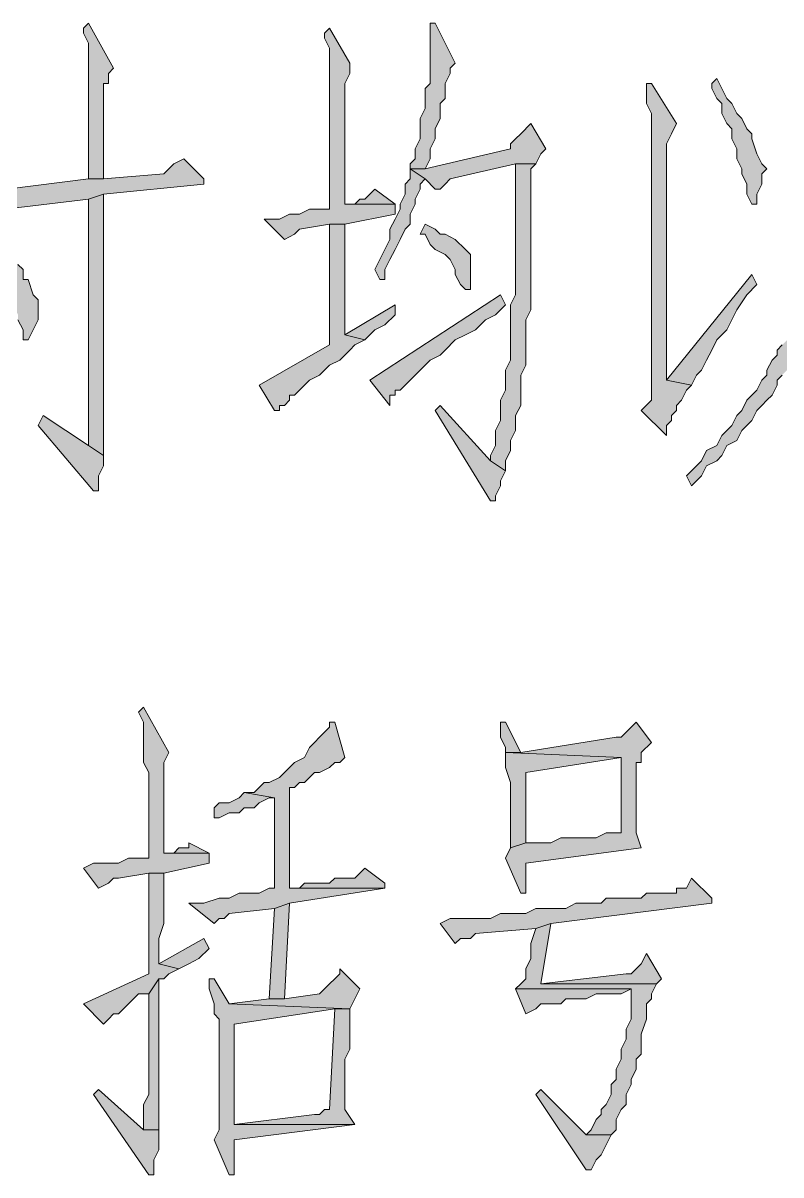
# Model space of a CAD drawing. Header units: millimetres. Extents: x 24 to 410, y 10 to 282.
# Drawn here: x 280.03 to 286.42, y 55.8 to 65.49 of the extents above; entities that cross this region are included whole.
import ezdxf

# ---------------------------------------------------------------- set-up
doc = ezdxf.new("R2010")
doc.units = ezdxf.units.MM

msp = doc.modelspace()

# ---------------------------------------------------------------- hatches: boundary and pattern name
h = msp.add_hatch(color=7)
h.dxf.hatch_style = 2
h.paths.add_polyline_path([(280.585333, 65.489667), (280.543, 65.447333), (280.543, 65.405), (280.585333, 65.320333), (280.585333, 64.177333), (280.712333, 64.177333), (280.712333, 64.939333), (280.712333, 64.981667), (280.754667, 64.981667), (280.754667, 65.066333), (280.797, 65.108667)])
h = msp.add_hatch(color=7)
h.dxf.hatch_style = 2
h.paths.add_polyline_path([(282.617333, 65.447333), (282.575, 65.405), (282.575, 65.362667), (282.617333, 65.278), (282.617333, 63.923333), (282.532667, 63.923333), (282.448, 63.923333), (282.363333, 63.881), (282.278667, 63.881), (282.194, 63.838667), (282.067, 63.838667), (282.236333, 63.669333), (282.321, 63.711667), (282.363333, 63.754), (282.617333, 63.796333), (282.744333, 63.796333), (283.167667, 63.881), (283.167667, 63.965667), (282.744333, 63.965667), (282.744333, 64.050333), (282.744333, 64.135), (282.744333, 64.981667), (282.786667, 65.066333), (282.786667, 65.151)])
h = msp.add_hatch(color=7)
h.dxf.hatch_style = 2
h.paths.add_polyline_path([(283.506333, 65.489667), (283.464, 65.489667), (283.464, 65.405), (283.464, 64.981667), (283.421667, 64.939333), (283.421667, 64.77), (283.379333, 64.685333), (283.379333, 64.516), (283.337, 64.431333), (283.337, 64.346667), (283.294667, 64.304333), (283.294667, 64.262), (283.421667, 64.262), (283.464, 64.346667), (283.464, 64.431333), (283.506333, 64.516), (283.506333, 64.600667), (283.548667, 64.685333), (283.548667, 64.727667), (283.548667, 64.812333), (283.591, 64.854667), (283.591, 64.981667), (283.633333, 65.066333), (283.633333, 65.108667), (283.675667, 65.151)])
h = msp.add_hatch(color=7)
h.dxf.hatch_style = 2
h.paths.add_polyline_path([(286.850667, 65.320333), (286.808333, 65.278), (286.808333, 65.024), (286.850667, 64.981667), (286.850667, 64.812333), (286.808333, 64.77), (286.808333, 64.431333), (286.766, 64.304333), (286.766, 64.050333), (286.723667, 64.008), (286.723667, 63.754), (286.681333, 63.669333), (286.681333, 63.584667), (286.639, 63.5), (286.639, 63.415333), (286.639, 63.330667), (286.596667, 63.246), (286.596667, 63.203667), (286.554333, 63.119), (286.512, 63.034333), (286.512, 62.992), (286.469667, 62.907333), (286.469667, 62.822667), (286.427333, 62.780333), (286.385, 62.738), (286.385, 62.695667), (286.342667, 62.653333), (286.300333, 62.568667), (286.300333, 62.526333), (286.258, 62.484), (286.215667, 62.399333), (286.173333, 62.357), (286.131, 62.314667), (286.088667, 62.23), (286.046333, 62.187667), (286.004, 62.103), (285.961667, 62.060667), (285.919333, 62.018333), (285.877, 61.933667), (285.792333, 61.891333), (285.75, 61.806667), (285.707667, 61.764333), (285.623, 61.679667), (285.665333, 61.595), (285.707667, 61.637333), (285.75, 61.679667), (285.792333, 61.764333), (285.877, 61.806667), (285.919333, 61.849), (285.961667, 61.933667), (286.046333, 61.976), (286.088667, 62.060667), (286.131, 62.103), (286.173333, 62.145333), (286.215667, 62.23), (286.258, 62.272333), (286.300333, 62.314667), (286.342667, 62.357), (286.385, 62.441667), (286.385, 62.484), (286.427333, 62.526333), (286.469667, 62.568667), (286.512, 62.653333), (286.512, 62.695667), (286.554333, 62.738), (286.554333, 62.780333), (286.596667, 62.865), (286.639, 62.907333), (286.639, 62.992), (286.681333, 63.076667), (286.681333, 63.161333), (286.723667, 63.203667), (286.723667, 63.288333), (286.766, 63.373), (286.766, 63.457667), (286.808333, 63.542333), (286.808333, 63.584667), (286.850667, 63.669333), (286.850667, 63.838667), (286.893, 63.923333), (286.893, 64.262), (286.935333, 64.346667), (286.935333, 64.643), (286.977667, 64.685333), (286.977667, 64.727667), (287.02, 64.812333), (287.062333, 64.897)])
h = msp.add_hatch(color=7)
h.dxf.hatch_style = 2
h.paths.add_polyline_path([(285.326667, 64.981667), (285.284333, 64.981667), (285.284333, 64.897), (285.284333, 64.812333), (285.326667, 64.727667), (285.326667, 62.314667), (285.242, 62.23), (285.453667, 62.018333), (285.453667, 62.103), (285.496, 62.145333), (285.496, 62.187667), (285.538333, 62.23), (285.538333, 62.272333), (285.580667, 62.314667), (285.623, 62.399333), (285.665333, 62.441667), (285.453667, 62.484), (285.453667, 62.865), (285.453667, 62.992), (285.453667, 64.473667), (285.496, 64.558333), (285.538333, 64.643)])
h = msp.add_hatch(color=7)
h.dxf.hatch_style = 2
h.paths.add_polyline_path([(285.877, 65.024), (285.834667, 64.981667), (285.834667, 64.939333), (285.877, 64.854667), (285.919333, 64.812333), (285.919333, 64.727667), (285.961667, 64.643), (286.004, 64.600667), (286.004, 64.516), (286.046333, 64.431333), (286.046333, 64.346667), (286.088667, 64.262), (286.088667, 64.219667), (286.131, 64.135), (286.131, 64.050333), (286.173333, 63.965667), (286.215667, 63.965667), (286.215667, 64.050333), (286.258, 64.135), (286.258, 64.219667), (286.300333, 64.262), (286.258, 64.304333), (286.215667, 64.389), (286.173333, 64.516), (286.173333, 64.558333), (286.131, 64.600667), (286.088667, 64.685333), (286.046333, 64.727667), (286.004, 64.812333), (285.961667, 64.854667), (285.919333, 64.939333)])
h = msp.add_hatch(color=7)
h.dxf.hatch_style = 2
h.paths.add_polyline_path([(284.310667, 64.643), (284.226, 64.558333), (284.183667, 64.516), (284.141333, 64.473667), (284.141333, 64.431333), (283.421667, 64.262), (283.294667, 64.262), (283.421667, 64.177333), (283.506333, 64.092667), (283.548667, 64.092667), (283.591, 64.135), (283.633333, 64.177333), (284.183667, 64.304333), (284.353, 64.304333), (284.395333, 64.389), (284.437667, 64.431333)])
h = msp.add_hatch(color=7)
h.dxf.hatch_style = 2
h.paths.add_polyline_path([(281.389667, 64.346667), (281.305, 64.304333), (281.262667, 64.262), (281.220333, 64.219667), (280.712333, 64.177333), (280.585333, 64.177333), (279.230667, 64.008), (279.4, 63.838667), (279.442333, 63.838667), (279.484667, 63.881), (279.527, 63.881), (280.585333, 64.008), (280.712333, 64.050333), (281.559, 64.135), (281.559, 64.177333)])
h = msp.add_hatch(color=7)
h.dxf.hatch_style = 2
h.paths.add_polyline_path([(284.353, 64.304333), (284.183667, 64.304333), (284.183667, 64.262), (284.183667, 63.203667), (284.141333, 63.119), (284.141333, 62.653333), (284.099, 62.568667), (284.099, 62.399333), (284.056667, 62.314667), (284.056667, 62.145333), (284.014333, 62.060667), (284.014333, 61.933667), (283.972, 61.849), (283.972, 61.806667), (284.099, 61.722), (284.099, 61.806667), (284.141333, 61.891333), (284.141333, 61.976), (284.183667, 62.060667), (284.183667, 62.187667), (284.226, 62.272333), (284.226, 62.526333), (284.268333, 62.611), (284.268333, 62.992), (284.310667, 63.076667), (284.310667, 64.262)])
h = msp.add_hatch(color=7)
h.dxf.hatch_style = 2
h.paths.add_polyline_path([(283.294667, 64.262), (283.294667, 64.177333), (283.252333, 64.135), (283.252333, 64.050333), (283.21, 63.965667), (283.21, 63.923333), (283.167667, 63.838667), (283.125333, 63.754), (283.125333, 63.669333), (283.083, 63.584667), (283.040667, 63.5), (282.998333, 63.415333), (283.040667, 63.330667), (283.083, 63.330667), (283.083, 63.415333), (283.125333, 63.5), (283.167667, 63.584667), (283.21, 63.669333), (283.252333, 63.754), (283.294667, 63.796333), (283.294667, 63.881), (283.337, 63.965667), (283.337, 64.008), (283.379333, 64.092667), (283.379333, 64.135), (283.421667, 64.177333)])
h = msp.add_hatch(color=7)
h.dxf.hatch_style = 2
h.paths.add_polyline_path([(282.998333, 64.092667), (282.956, 64.050333), (282.913667, 64.008), (282.871333, 64.008), (282.829, 63.965667), (282.744333, 63.965667), (283.167667, 63.965667)])
h = msp.add_hatch(color=7)
h.dxf.hatch_style = 2
h.paths.add_polyline_path([(280.712333, 64.050333), (280.585333, 64.008), (280.585333, 61.933667), (280.712333, 61.849)])
h = msp.add_hatch(color=7)
h.dxf.hatch_style = 2
h.paths.add_polyline_path([(282.744333, 63.796333), (282.617333, 63.796333), (282.617333, 62.780333), (282.024667, 62.441667), (282.151667, 62.23), (282.194, 62.23), (282.194, 62.272333), (282.236333, 62.272333), (282.278667, 62.314667), (282.278667, 62.357), (282.321, 62.357), (282.363333, 62.399333), (282.405667, 62.441667), (282.448, 62.484), (282.532667, 62.526333), (282.575, 62.568667), (282.617333, 62.611), (282.702, 62.653333), (282.786667, 62.738), (282.829, 62.780333), (282.913667, 62.822667), (282.744333, 62.865), (282.744333, 63.161333), (282.744333, 63.288333)])
h = msp.add_hatch(color=7)
h.dxf.hatch_style = 2
h.paths.add_polyline_path([(283.421667, 63.796333), (283.379333, 63.711667), (283.421667, 63.711667), (283.464, 63.627), (283.506333, 63.584667), (283.591, 63.542333), (283.633333, 63.5), (283.675667, 63.415333), (283.675667, 63.373), (283.718, 63.288333), (283.760333, 63.246), (283.802667, 63.246), (283.802667, 63.330667), (283.802667, 63.542333), (283.760333, 63.584667), (283.675667, 63.669333), (283.591, 63.711667), (283.548667, 63.711667), (283.506333, 63.754)])
h = msp.add_hatch(color=7)
h.dxf.hatch_style = 2
h.paths.add_polyline_path([(279.781, 63.711667), (279.738667, 63.669333), (279.781, 63.584667), (279.823333, 63.5), (279.865667, 63.415333), (279.865667, 63.330667), (279.908, 63.288333), (279.950333, 63.203667), (279.950333, 63.119), (279.992667, 63.034333), (279.992667, 62.992), (280.035, 62.907333), (280.035, 62.822667), (280.077333, 62.822667), (280.119667, 62.907333), (280.162, 62.992), (280.162, 63.161333), (280.119667, 63.203667), (280.077333, 63.330667), (280.035, 63.330667), (280.035, 63.415333), (279.992667, 63.457667), (279.950333, 63.5), (279.908, 63.584667), (279.865667, 63.627)])
h = msp.add_hatch(color=7)
h.dxf.hatch_style = 2
h.paths.add_polyline_path([(286.173333, 63.373), (285.453667, 62.484), (285.665333, 62.441667), (285.707667, 62.526333), (285.75, 62.568667), (285.792333, 62.653333), (285.834667, 62.738), (285.877, 62.822667), (285.961667, 62.907333), (286.004, 62.992), (286.046333, 63.076667), (286.131, 63.203667), (286.215667, 63.288333)])
h = msp.add_hatch(color=7)
h.dxf.hatch_style = 2
h.paths.add_polyline_path([(283.167667, 63.119), (282.744333, 62.865), (282.913667, 62.822667), (282.998333, 62.907333), (283.083, 62.949667), (283.167667, 63.034333)])
h = msp.add_hatch(color=7)
h.dxf.hatch_style = 2
h.paths.add_polyline_path([(284.056667, 63.203667), (282.956, 62.484), (283.125333, 62.272333), (283.125333, 62.357), (283.167667, 62.357), (283.167667, 62.399333), (283.21, 62.399333), (283.252333, 62.441667), (283.294667, 62.484), (283.337, 62.526333), (283.379333, 62.568667), (283.421667, 62.611), (283.464, 62.653333), (283.548667, 62.695667), (283.591, 62.738), (283.675667, 62.822667), (283.760333, 62.865), (283.845, 62.907333), (283.929667, 62.992), (284.014333, 63.034333), (284.099, 63.119)])
h = msp.add_hatch(color=7)
h.dxf.hatch_style = 2
h.paths.add_polyline_path([(283.548667, 62.272333), (283.506333, 62.23), (283.972, 61.468), (284.014333, 61.468), (284.014333, 61.510333), (284.056667, 61.595), (284.056667, 61.637333), (284.099, 61.722), (283.972, 61.806667)])
h = msp.add_hatch(color=7)
h.dxf.hatch_style = 2
h.paths.add_polyline_path([(280.204333, 62.187667), (280.162, 62.103), (280.627667, 61.552667), (280.67, 61.552667), (280.67, 61.637333), (280.67, 61.679667), (280.712333, 61.764333), (280.712333, 61.849), (280.585333, 61.933667)])
h = msp.add_hatch(color=7)
h.dxf.hatch_style = 2
h.paths.add_polyline_path([(281.051, 59.732333), (281.008667, 59.69), (281.051, 59.605333), (281.051, 59.266667), (281.093333, 59.182), (281.093333, 58.462333), (281.008667, 58.462333), (280.924, 58.462333), (280.839333, 58.42), (280.627667, 58.42), (280.543, 58.377667), (280.67, 58.208333), (280.754667, 58.250667), (280.797, 58.293), (280.839333, 58.293), (281.093333, 58.335333), (281.220333, 58.335333), (281.601333, 58.42), (281.601333, 58.504667), (281.220333, 58.504667), (281.220333, 58.631667), (281.220333, 58.716333), (281.220333, 59.266667), (281.262667, 59.351333)])
h = msp.add_hatch(color=7)
h.dxf.hatch_style = 2
h.paths.add_polyline_path([(282.659667, 59.605333), (282.617333, 59.605333), (282.617333, 59.563), (282.575, 59.520667), (282.532667, 59.478333), (282.490333, 59.436), (282.448, 59.393667), (282.405667, 59.309), (282.321, 59.266667), (282.278667, 59.224333), (282.236333, 59.182), (282.194, 59.139667), (282.109333, 59.097333), (282.067, 59.097333), (282.024667, 59.055), (281.982333, 59.012667), (281.897667, 59.012667), (282.151667, 58.970333), (282.151667, 58.208333), (282.109333, 58.208333), (282.024667, 58.166), (281.855333, 58.166), (281.770667, 58.123667), (281.686, 58.123667), (281.559, 58.081333), (281.432, 58.081333), (281.643667, 57.912), (281.686, 57.954333), (281.728333, 57.954333), (281.770667, 57.996667), (282.151667, 58.039), (282.278667, 58.081333), (283.083, 58.208333), (282.278667, 58.208333), (282.278667, 59.055), (282.321, 59.055), (282.363333, 59.097333), (282.405667, 59.097333), (282.448, 59.139667), (282.490333, 59.182), (282.532667, 59.182), (282.617333, 59.224333), (282.659667, 59.266667), (282.702, 59.266667), (282.744333, 59.309)])
h = msp.add_hatch(color=7)
h.dxf.hatch_style = 2
h.paths.add_polyline_path([(284.099, 59.605333), (284.056667, 59.605333), (284.056667, 59.478333), (284.099, 59.393667), (284.099, 59.351333), (284.226, 59.351333)])
h = msp.add_hatch(color=7)
h.dxf.hatch_style = 2
h.paths.add_polyline_path([(285.199667, 59.605333), (285.157333, 59.563), (285.115, 59.520667), (285.072667, 59.478333), (285.030333, 59.478333), (284.226, 59.351333), (284.099, 59.351333), (285.072667, 59.309), (285.072667, 58.674), (285.030333, 58.674), (284.945667, 58.674), (284.861, 58.631667), (284.564667, 58.631667), (284.48, 58.589333), (284.268333, 58.589333), (284.141333, 58.547), (284.099, 58.462333), (284.226, 58.166), (284.268333, 58.166), (284.268333, 58.208333), (284.268333, 58.42), (285.242, 58.547), (285.199667, 58.674), (285.199667, 59.266667), (285.242, 59.266667), (285.242, 59.351333), (285.326667, 59.436)])
h = msp.add_hatch(color=7)
h.dxf.hatch_style = 2
h.paths.add_polyline_path([(284.099, 59.351333), (284.099, 59.224333), (284.141333, 59.097333), (284.141333, 58.547), (284.268333, 58.589333), (284.268333, 59.182), (285.072667, 59.309)])
h = msp.add_hatch(color=7)
h.dxf.hatch_style = 2
h.paths.add_polyline_path([(281.897667, 59.012667), (281.855333, 58.970333), (281.770667, 58.928), (281.686, 58.928), (281.643667, 58.885667), (281.643667, 58.801), (281.686, 58.801), (281.770667, 58.843333), (281.855333, 58.843333), (281.897667, 58.885667), (281.982333, 58.885667), (282.024667, 58.928), (282.109333, 58.970333), (282.151667, 58.970333)])
h = msp.add_hatch(color=7)
h.dxf.hatch_style = 2
h.paths.add_polyline_path([(281.432, 58.589333), (281.432, 58.547), (281.389667, 58.547), (281.347333, 58.547), (281.305, 58.504667), (281.220333, 58.504667), (281.601333, 58.504667)])
h = msp.add_hatch(color=7)
h.dxf.hatch_style = 2
h.paths.add_polyline_path([(282.913667, 58.377667), (282.871333, 58.335333), (282.829, 58.293), (282.659667, 58.293), (282.617333, 58.250667), (282.405667, 58.250667), (282.363333, 58.208333), (282.278667, 58.208333), (283.083, 58.208333), (283.083, 58.250667)])
h = msp.add_hatch(color=7)
h.dxf.hatch_style = 2
h.paths.add_polyline_path([(281.220333, 58.335333), (281.093333, 58.335333), (281.093333, 57.488667), (280.543, 57.234667), (280.712333, 57.065333), (280.754667, 57.107667), (280.797, 57.15), (280.839333, 57.15), (280.881667, 57.192333), (280.924, 57.234667), (280.966333, 57.277), (281.008667, 57.319333), (281.093333, 57.319333), (281.178, 57.446333), (281.220333, 57.446333), (281.262667, 57.488667), (281.347333, 57.531), (281.178, 57.573333), (281.178, 57.785), (281.220333, 57.912), (281.220333, 58.123667), (281.220333, 58.208333)])
h = msp.add_hatch(color=7)
h.dxf.hatch_style = 2
h.paths.add_polyline_path([(285.665333, 58.293), (285.623, 58.208333), (285.538333, 58.208333), (285.538333, 58.166), (285.284333, 58.166), (285.242, 58.123667), (284.945667, 58.123667), (284.903333, 58.081333), (284.734, 58.081333), (284.691667, 58.081333), (284.607, 58.039), (284.353, 58.039), (284.268333, 57.996667), (284.056667, 57.996667), (283.972, 57.954333), (283.633333, 57.954333), (283.548667, 57.912), (283.675667, 57.742667), (283.718, 57.785), (283.802667, 57.785), (283.845, 57.827333), (284.353, 57.869667), (284.48, 57.912), (285.834667, 58.081333), (285.834667, 58.123667)])
h = msp.add_hatch(color=7)
h.dxf.hatch_style = 2
h.paths.add_polyline_path([(282.278667, 58.081333), (282.151667, 58.039), (282.109333, 57.277), (282.236333, 57.277)])
h = msp.add_hatch(color=7)
h.dxf.hatch_style = 2
h.paths.add_polyline_path([(284.48, 57.912), (284.353, 57.869667), (284.310667, 57.742667), (284.310667, 57.615667), (284.268333, 57.531), (284.268333, 57.446333), (284.226, 57.404), (284.183667, 57.361667), (285.157333, 57.361667), (285.157333, 57.319333), (285.157333, 57.107667), (285.115, 57.023), (285.115, 56.938333), (285.072667, 56.853667), (285.072667, 56.769), (285.030333, 56.684333), (285.030333, 56.599667), (284.988, 56.557333), (284.988, 56.472667), (284.945667, 56.388), (284.903333, 56.345667), (284.903333, 56.303333), (284.861, 56.261), (284.818667, 56.176333), (284.776333, 56.134), (284.988, 56.134), (285.030333, 56.176333), (285.030333, 56.261), (285.072667, 56.345667), (285.115, 56.388), (285.115, 56.472667), (285.157333, 56.557333), (285.157333, 56.599667), (285.199667, 56.684333), (285.199667, 56.769), (285.242, 56.811333), (285.242, 56.980667), (285.284333, 57.107667), (285.284333, 57.234667), (285.326667, 57.277), (285.326667, 57.319333), (285.369, 57.404), (284.395333, 57.404)])
h = msp.add_hatch(color=7)
h.dxf.hatch_style = 2
h.paths.add_polyline_path([(281.559, 57.785), (281.178, 57.573333), (281.347333, 57.531), (281.432, 57.573333), (281.516667, 57.615667), (281.601333, 57.700333)])
h = msp.add_hatch(color=7)
h.dxf.hatch_style = 2
h.paths.add_polyline_path([(285.284333, 57.658), (285.242, 57.573333), (285.199667, 57.531), (285.157333, 57.488667), (285.115, 57.488667), (284.395333, 57.404), (285.369, 57.404), (285.411333, 57.446333)])
h = msp.add_hatch(color=7)
h.dxf.hatch_style = 2
h.paths.add_polyline_path([(282.702, 57.531), (282.702, 57.488667), (282.659667, 57.446333), (282.617333, 57.404), (282.575, 57.361667), (282.532667, 57.319333), (282.236333, 57.277), (282.109333, 57.277), (281.770667, 57.234667), (282.786667, 57.192333), (282.829, 57.277), (282.871333, 57.361667)])
h = msp.add_hatch(color=7)
h.dxf.hatch_style = 2
h.paths.add_polyline_path([(281.178, 57.446333), (281.093333, 57.319333), (281.093333, 56.472667), (281.051, 56.388), (281.051, 56.176333), (281.178, 56.176333)])
h = msp.add_hatch(color=7)
h.dxf.hatch_style = 2
h.paths.add_polyline_path([(281.643667, 57.446333), (281.601333, 57.446333), (281.601333, 57.361667), (281.643667, 57.234667), (281.643667, 57.15), (281.686, 57.107667), (281.686, 56.176333), (281.643667, 56.091667), (281.770667, 55.795333), (281.813, 55.795333), (281.813, 55.837667), (281.813, 55.922333), (281.813, 55.964667), (281.813, 56.091667), (282.829, 56.218667), (281.813, 56.218667), (281.813, 56.303333), (281.813, 57.065333), (282.659667, 57.192333), (282.786667, 57.192333), (281.770667, 57.234667)])
h = msp.add_hatch(color=7)
h.dxf.hatch_style = 2
h.paths.add_polyline_path([(284.183667, 57.361667), (284.268333, 57.15), (284.353, 57.192333), (284.395333, 57.234667), (284.564667, 57.234667), (284.607, 57.277), (284.776333, 57.277), (284.861, 57.319333), (285.072667, 57.319333), (285.157333, 57.361667)])
h = msp.add_hatch(color=7)
h.dxf.hatch_style = 2
h.paths.add_polyline_path([(282.786667, 57.192333), (282.659667, 57.192333), (282.617333, 56.345667), (282.575, 56.345667), (282.532667, 56.303333), (282.490333, 56.303333), (281.813, 56.218667), (282.829, 56.218667), (282.744333, 56.345667), (282.744333, 56.769), (282.786667, 56.853667)])
h = msp.add_hatch(color=7)
h.dxf.hatch_style = 2
h.paths.add_polyline_path([(280.67, 56.515), (280.627667, 56.472667), (281.093333, 55.795333), (281.135667, 55.795333), (281.135667, 55.837667), (281.135667, 55.922333), (281.178, 56.007), (281.178, 56.176333), (281.051, 56.176333)])
h = msp.add_hatch(color=7)
h.dxf.hatch_style = 2
h.paths.add_polyline_path([(284.395333, 56.515), (284.353, 56.472667), (284.776333, 55.837667), (284.818667, 55.837667), (284.861, 55.922333), (284.903333, 55.964667), (284.945667, 56.049333), (284.988, 56.134), (284.776333, 56.134)])

# ---------------------------------------------------------------- linework, layer by layer
at = {"color": 7, "lineweight": 0}
for points in [[(280.585333, 65.489667), (280.543, 65.447333), (280.543, 65.405), (280.585333, 65.320333), (280.585333, 64.177333), (280.712333, 64.177333), (280.712333, 64.939333), (280.712333, 64.981667), (280.754667, 64.981667), (280.754667, 65.066333), (280.797, 65.108667)], [(282.617333, 65.447333), (282.575, 65.405), (282.575, 65.362667), (282.617333, 65.278), (282.617333, 63.923333), (282.532667, 63.923333), (282.448, 63.923333), (282.363333, 63.881), (282.278667, 63.881), (282.194, 63.838667), (282.067, 63.838667), (282.236333, 63.669333), (282.321, 63.711667), (282.363333, 63.754), (282.617333, 63.796333), (282.744333, 63.796333), (283.167667, 63.881), (283.167667, 63.965667), (282.744333, 63.965667), (282.744333, 64.050333), (282.744333, 64.135), (282.744333, 64.981667), (282.786667, 65.066333), (282.786667, 65.151)], [(283.506333, 65.489667), (283.464, 65.489667), (283.464, 65.405), (283.464, 64.981667), (283.421667, 64.939333), (283.421667, 64.77), (283.379333, 64.685333), (283.379333, 64.516), (283.337, 64.431333), (283.337, 64.346667), (283.294667, 64.304333), (283.294667, 64.262), (283.421667, 64.262), (283.464, 64.346667), (283.464, 64.431333), (283.506333, 64.516), (283.506333, 64.600667), (283.548667, 64.685333), (283.548667, 64.727667), (283.548667, 64.812333), (283.591, 64.854667), (283.591, 64.981667), (283.633333, 65.066333), (283.633333, 65.108667), (283.675667, 65.151)], [(285.326667, 64.981667), (285.284333, 64.981667), (285.284333, 64.897), (285.284333, 64.812333), (285.326667, 64.727667), (285.326667, 62.314667), (285.242, 62.23), (285.453667, 62.018333), (285.453667, 62.103), (285.496, 62.145333), (285.496, 62.187667), (285.538333, 62.23), (285.538333, 62.272333), (285.580667, 62.314667), (285.623, 62.399333), (285.665333, 62.441667), (285.453667, 62.484), (285.453667, 62.865), (285.453667, 62.992), (285.453667, 64.473667), (285.496, 64.558333), (285.538333, 64.643)], [(285.877, 65.024), (285.834667, 64.981667), (285.834667, 64.939333), (285.877, 64.854667), (285.919333, 64.812333), (285.919333, 64.727667), (285.961667, 64.643), (286.004, 64.600667), (286.004, 64.516), (286.046333, 64.431333), (286.046333, 64.346667), (286.088667, 64.262), (286.088667, 64.219667), (286.131, 64.135), (286.131, 64.050333), (286.173333, 63.965667), (286.215667, 63.965667), (286.215667, 64.050333), (286.258, 64.135), (286.258, 64.219667), (286.300333, 64.262), (286.258, 64.304333), (286.215667, 64.389), (286.173333, 64.516), (286.173333, 64.558333), (286.131, 64.600667), (286.088667, 64.685333), (286.046333, 64.727667), (286.004, 64.812333), (285.961667, 64.854667), (285.919333, 64.939333)], [(284.310667, 64.643), (284.226, 64.558333), (284.183667, 64.516), (284.141333, 64.473667), (284.141333, 64.431333), (283.421667, 64.262), (283.294667, 64.262), (283.421667, 64.177333), (283.506333, 64.092667), (283.548667, 64.092667), (283.591, 64.135), (283.633333, 64.177333), (284.183667, 64.304333), (284.353, 64.304333), (284.395333, 64.389), (284.437667, 64.431333)], [(281.389667, 64.346667), (281.305, 64.304333), (281.262667, 64.262), (281.220333, 64.219667), (280.712333, 64.177333), (280.585333, 64.177333), (279.230667, 64.008), (279.4, 63.838667), (279.442333, 63.838667), (279.484667, 63.881), (279.527, 63.881), (280.585333, 64.008), (280.712333, 64.050333), (281.559, 64.135), (281.559, 64.177333)], [(284.353, 64.304333), (284.183667, 64.304333), (284.183667, 64.262), (284.183667, 63.203667), (284.141333, 63.119), (284.141333, 62.653333), (284.099, 62.568667), (284.099, 62.399333), (284.056667, 62.314667), (284.056667, 62.145333), (284.014333, 62.060667), (284.014333, 61.933667), (283.972, 61.849), (283.972, 61.806667), (284.099, 61.722), (284.099, 61.806667), (284.141333, 61.891333), (284.141333, 61.976), (284.183667, 62.060667), (284.183667, 62.187667), (284.226, 62.272333), (284.226, 62.526333), (284.268333, 62.611), (284.268333, 62.992), (284.310667, 63.076667), (284.310667, 64.262)], [(283.294667, 64.262), (283.294667, 64.177333), (283.252333, 64.135), (283.252333, 64.050333), (283.21, 63.965667), (283.21, 63.923333), (283.167667, 63.838667), (283.125333, 63.754), (283.125333, 63.669333), (283.083, 63.584667), (283.040667, 63.5), (282.998333, 63.415333), (283.040667, 63.330667), (283.083, 63.330667), (283.083, 63.415333), (283.125333, 63.5), (283.167667, 63.584667), (283.21, 63.669333), (283.252333, 63.754), (283.294667, 63.796333), (283.294667, 63.881), (283.337, 63.965667), (283.337, 64.008), (283.379333, 64.092667), (283.379333, 64.135), (283.421667, 64.177333)], [(282.998333, 64.092667), (282.956, 64.050333), (282.913667, 64.008), (282.871333, 64.008), (282.829, 63.965667), (282.744333, 63.965667), (283.167667, 63.965667)], [(280.712333, 64.050333), (280.585333, 64.008), (280.585333, 61.933667), (280.712333, 61.849)], [(282.744333, 63.796333), (282.617333, 63.796333), (282.617333, 62.780333), (282.024667, 62.441667), (282.151667, 62.23), (282.194, 62.23), (282.194, 62.272333), (282.236333, 62.272333), (282.278667, 62.314667), (282.278667, 62.357), (282.321, 62.357), (282.363333, 62.399333), (282.405667, 62.441667), (282.448, 62.484), (282.532667, 62.526333), (282.575, 62.568667), (282.617333, 62.611), (282.702, 62.653333), (282.786667, 62.738), (282.829, 62.780333), (282.913667, 62.822667), (282.744333, 62.865), (282.744333, 63.161333), (282.744333, 63.288333)], [(283.421667, 63.796333), (283.379333, 63.711667), (283.421667, 63.711667), (283.464, 63.627), (283.506333, 63.584667), (283.591, 63.542333), (283.633333, 63.5), (283.675667, 63.415333), (283.675667, 63.373), (283.718, 63.288333), (283.760333, 63.246), (283.802667, 63.246), (283.802667, 63.330667), (283.802667, 63.542333), (283.760333, 63.584667), (283.675667, 63.669333), (283.591, 63.711667), (283.548667, 63.711667), (283.506333, 63.754)], [(286.173333, 63.373), (285.453667, 62.484), (285.665333, 62.441667), (285.707667, 62.526333), (285.75, 62.568667), (285.792333, 62.653333), (285.834667, 62.738), (285.877, 62.822667), (285.961667, 62.907333), (286.004, 62.992), (286.046333, 63.076667), (286.131, 63.203667), (286.215667, 63.288333)], [(283.167667, 63.119), (282.744333, 62.865), (282.913667, 62.822667), (282.998333, 62.907333), (283.083, 62.949667), (283.167667, 63.034333)], [(284.056667, 63.203667), (282.956, 62.484), (283.125333, 62.272333), (283.125333, 62.357), (283.167667, 62.357), (283.167667, 62.399333), (283.21, 62.399333), (283.252333, 62.441667), (283.294667, 62.484), (283.337, 62.526333), (283.379333, 62.568667), (283.421667, 62.611), (283.464, 62.653333), (283.548667, 62.695667), (283.591, 62.738), (283.675667, 62.822667), (283.760333, 62.865), (283.845, 62.907333), (283.929667, 62.992), (284.014333, 63.034333), (284.099, 63.119)], [(283.548667, 62.272333), (283.506333, 62.23), (283.972, 61.468), (284.014333, 61.468), (284.014333, 61.510333), (284.056667, 61.595), (284.056667, 61.637333), (284.099, 61.722), (283.972, 61.806667)], [(280.204333, 62.187667), (280.162, 62.103), (280.627667, 61.552667), (280.67, 61.552667), (280.67, 61.637333), (280.67, 61.679667), (280.712333, 61.764333), (280.712333, 61.849), (280.585333, 61.933667)], [(281.051, 59.732333), (281.008667, 59.69), (281.051, 59.605333), (281.051, 59.266667), (281.093333, 59.182), (281.093333, 58.462333), (281.008667, 58.462333), (280.924, 58.462333), (280.839333, 58.42), (280.627667, 58.42), (280.543, 58.377667), (280.67, 58.208333), (280.754667, 58.250667), (280.797, 58.293), (280.839333, 58.293), (281.093333, 58.335333), (281.220333, 58.335333), (281.601333, 58.42), (281.601333, 58.504667), (281.220333, 58.504667), (281.220333, 58.631667), (281.220333, 58.716333), (281.220333, 59.266667), (281.262667, 59.351333)], [(282.659667, 59.605333), (282.617333, 59.605333), (282.617333, 59.563), (282.575, 59.520667), (282.532667, 59.478333), (282.490333, 59.436), (282.448, 59.393667), (282.405667, 59.309), (282.321, 59.266667), (282.278667, 59.224333), (282.236333, 59.182), (282.194, 59.139667), (282.109333, 59.097333), (282.067, 59.097333), (282.024667, 59.055), (281.982333, 59.012667), (281.897667, 59.012667), (282.151667, 58.970333), (282.151667, 58.208333), (282.109333, 58.208333), (282.024667, 58.166), (281.855333, 58.166), (281.770667, 58.123667), (281.686, 58.123667), (281.559, 58.081333), (281.432, 58.081333), (281.643667, 57.912), (281.686, 57.954333), (281.728333, 57.954333), (281.770667, 57.996667), (282.151667, 58.039), (282.278667, 58.081333), (283.083, 58.208333), (282.278667, 58.208333), (282.278667, 59.055), (282.321, 59.055), (282.363333, 59.097333), (282.405667, 59.097333), (282.448, 59.139667), (282.490333, 59.182), (282.532667, 59.182), (282.617333, 59.224333), (282.659667, 59.266667), (282.702, 59.266667), (282.744333, 59.309)], [(284.099, 59.605333), (284.056667, 59.605333), (284.056667, 59.478333), (284.099, 59.393667), (284.099, 59.351333), (284.226, 59.351333)], [(285.199667, 59.605333), (285.157333, 59.563), (285.115, 59.520667), (285.072667, 59.478333), (285.030333, 59.478333), (284.226, 59.351333), (284.099, 59.351333), (285.072667, 59.309), (285.072667, 58.674), (285.030333, 58.674), (284.945667, 58.674), (284.861, 58.631667), (284.564667, 58.631667), (284.48, 58.589333), (284.268333, 58.589333), (284.141333, 58.547), (284.099, 58.462333), (284.226, 58.166), (284.268333, 58.166), (284.268333, 58.208333), (284.268333, 58.42), (285.242, 58.547), (285.199667, 58.674), (285.199667, 59.266667), (285.242, 59.266667), (285.242, 59.351333), (285.326667, 59.436)], [(284.099, 59.351333), (284.099, 59.224333), (284.141333, 59.097333), (284.141333, 58.547), (284.268333, 58.589333), (284.268333, 59.182), (285.072667, 59.309)], [(281.897667, 59.012667), (281.855333, 58.970333), (281.770667, 58.928), (281.686, 58.928), (281.643667, 58.885667), (281.643667, 58.801), (281.686, 58.801), (281.770667, 58.843333), (281.855333, 58.843333), (281.897667, 58.885667), (281.982333, 58.885667), (282.024667, 58.928), (282.109333, 58.970333), (282.151667, 58.970333)], [(281.432, 58.589333), (281.432, 58.547), (281.389667, 58.547), (281.347333, 58.547), (281.305, 58.504667), (281.220333, 58.504667), (281.601333, 58.504667)], [(282.913667, 58.377667), (282.871333, 58.335333), (282.829, 58.293), (282.659667, 58.293), (282.617333, 58.250667), (282.405667, 58.250667), (282.363333, 58.208333), (282.278667, 58.208333), (283.083, 58.208333), (283.083, 58.250667)], [(281.220333, 58.335333), (281.093333, 58.335333), (281.093333, 57.488667), (280.543, 57.234667), (280.712333, 57.065333), (280.754667, 57.107667), (280.797, 57.15), (280.839333, 57.15), (280.881667, 57.192333), (280.924, 57.234667), (280.966333, 57.277), (281.008667, 57.319333), (281.093333, 57.319333), (281.178, 57.446333), (281.220333, 57.446333), (281.262667, 57.488667), (281.347333, 57.531), (281.178, 57.573333), (281.178, 57.785), (281.220333, 57.912), (281.220333, 58.123667), (281.220333, 58.208333)], [(285.665333, 58.293), (285.623, 58.208333), (285.538333, 58.208333), (285.538333, 58.166), (285.284333, 58.166), (285.242, 58.123667), (284.945667, 58.123667), (284.903333, 58.081333), (284.734, 58.081333), (284.691667, 58.081333), (284.607, 58.039), (284.353, 58.039), (284.268333, 57.996667), (284.056667, 57.996667), (283.972, 57.954333), (283.633333, 57.954333), (283.548667, 57.912), (283.675667, 57.742667), (283.718, 57.785), (283.802667, 57.785), (283.845, 57.827333), (284.353, 57.869667), (284.48, 57.912), (285.834667, 58.081333), (285.834667, 58.123667)], [(282.278667, 58.081333), (282.151667, 58.039), (282.109333, 57.277), (282.236333, 57.277)], [(284.48, 57.912), (284.353, 57.869667), (284.310667, 57.742667), (284.310667, 57.615667), (284.268333, 57.531), (284.268333, 57.446333), (284.226, 57.404), (284.183667, 57.361667), (285.157333, 57.361667), (285.157333, 57.319333), (285.157333, 57.107667), (285.115, 57.023), (285.115, 56.938333), (285.072667, 56.853667), (285.072667, 56.769), (285.030333, 56.684333), (285.030333, 56.599667), (284.988, 56.557333), (284.988, 56.472667), (284.945667, 56.388), (284.903333, 56.345667), (284.903333, 56.303333), (284.861, 56.261), (284.818667, 56.176333), (284.776333, 56.134), (284.988, 56.134), (285.030333, 56.176333), (285.030333, 56.261), (285.072667, 56.345667), (285.115, 56.388), (285.115, 56.472667), (285.157333, 56.557333), (285.157333, 56.599667), (285.199667, 56.684333), (285.199667, 56.769), (285.242, 56.811333), (285.242, 56.980667), (285.284333, 57.107667), (285.284333, 57.234667), (285.326667, 57.277), (285.326667, 57.319333), (285.369, 57.404), (284.395333, 57.404)], [(281.559, 57.785), (281.178, 57.573333), (281.347333, 57.531), (281.432, 57.573333), (281.516667, 57.615667), (281.601333, 57.700333)], [(285.284333, 57.658), (285.242, 57.573333), (285.199667, 57.531), (285.157333, 57.488667), (285.115, 57.488667), (284.395333, 57.404), (285.369, 57.404), (285.411333, 57.446333)], [(282.702, 57.531), (282.702, 57.488667), (282.659667, 57.446333), (282.617333, 57.404), (282.575, 57.361667), (282.532667, 57.319333), (282.236333, 57.277), (282.109333, 57.277), (281.770667, 57.234667), (282.786667, 57.192333), (282.829, 57.277), (282.871333, 57.361667)], [(281.178, 57.446333), (281.093333, 57.319333), (281.093333, 56.472667), (281.051, 56.388), (281.051, 56.176333), (281.178, 56.176333)], [(281.643667, 57.446333), (281.601333, 57.446333), (281.601333, 57.361667), (281.643667, 57.234667), (281.643667, 57.15), (281.686, 57.107667), (281.686, 56.176333), (281.643667, 56.091667), (281.770667, 55.795333), (281.813, 55.795333), (281.813, 55.837667), (281.813, 55.922333), (281.813, 55.964667), (281.813, 56.091667), (282.829, 56.218667), (281.813, 56.218667), (281.813, 56.303333), (281.813, 57.065333), (282.659667, 57.192333), (282.786667, 57.192333), (281.770667, 57.234667)], [(284.183667, 57.361667), (284.268333, 57.15), (284.353, 57.192333), (284.395333, 57.234667), (284.564667, 57.234667), (284.607, 57.277), (284.776333, 57.277), (284.861, 57.319333), (285.072667, 57.319333), (285.157333, 57.361667)], [(282.786667, 57.192333), (282.659667, 57.192333), (282.617333, 56.345667), (282.575, 56.345667), (282.532667, 56.303333), (282.490333, 56.303333), (281.813, 56.218667), (282.829, 56.218667), (282.744333, 56.345667), (282.744333, 56.769), (282.786667, 56.853667)], [(280.67, 56.515), (280.627667, 56.472667), (281.093333, 55.795333), (281.135667, 55.795333), (281.135667, 55.837667), (281.135667, 55.922333), (281.178, 56.007), (281.178, 56.176333), (281.051, 56.176333)], [(284.395333, 56.515), (284.353, 56.472667), (284.776333, 55.837667), (284.818667, 55.837667), (284.861, 55.922333), (284.903333, 55.964667), (284.945667, 56.049333), (284.988, 56.134), (284.776333, 56.134)]]:
    msp.add_lwpolyline(points, close=True, dxfattribs=at)
for points in [[(279.992667, 62.992), (280.035, 62.907333), (280.035, 62.822667), (280.077333, 62.822667), (280.119667, 62.907333), (280.162, 62.992), (280.162, 63.161333), (280.119667, 63.203667), (280.077333, 63.330667), (280.035, 63.330667), (280.035, 63.415333), (279.992667, 63.457667)], [(286.427333, 62.780333), (286.385, 62.738), (286.385, 62.695667), (286.342667, 62.653333), (286.300333, 62.568667), (286.300333, 62.526333), (286.258, 62.484), (286.215667, 62.399333), (286.173333, 62.357), (286.131, 62.314667), (286.088667, 62.23), (286.046333, 62.187667), (286.004, 62.103), (285.961667, 62.060667), (285.919333, 62.018333), (285.877, 61.933667), (285.792333, 61.891333), (285.75, 61.806667), (285.707667, 61.764333), (285.623, 61.679667), (285.665333, 61.595), (285.707667, 61.637333), (285.75, 61.679667), (285.792333, 61.764333), (285.877, 61.806667), (285.919333, 61.849), (285.961667, 61.933667), (286.046333, 61.976), (286.088667, 62.060667), (286.131, 62.103), (286.173333, 62.145333), (286.215667, 62.23), (286.258, 62.272333), (286.300333, 62.314667), (286.342667, 62.357), (286.385, 62.441667), (286.385, 62.484), (286.427333, 62.526333)]]:
    msp.add_lwpolyline(points, dxfattribs=at)

doc.saveas('drawing.dxf')
